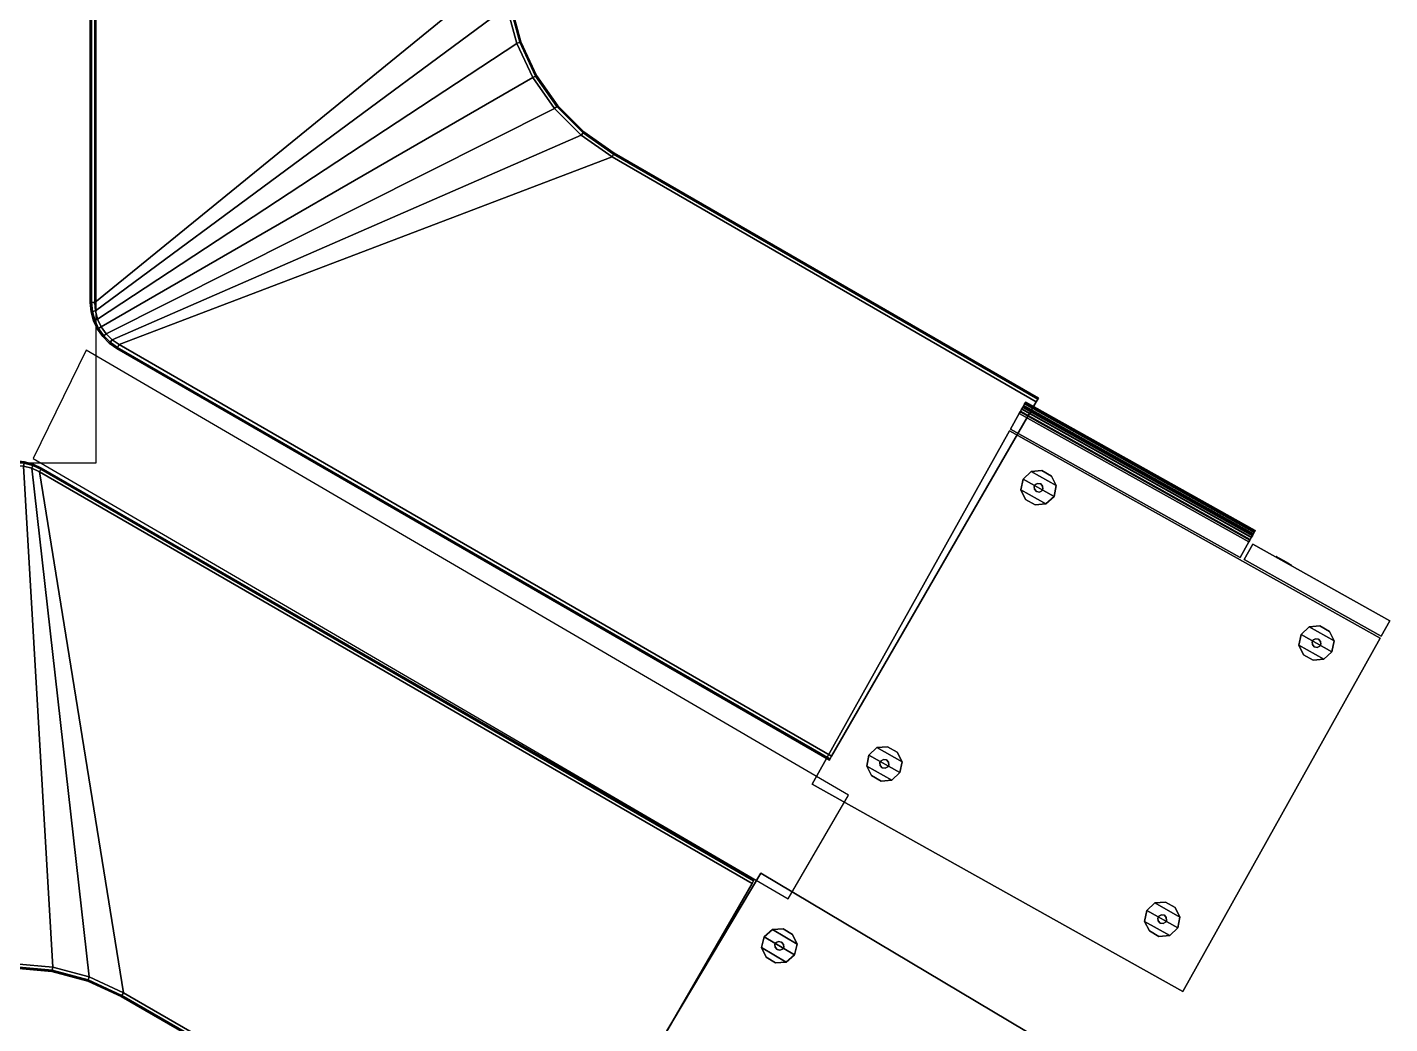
# Model space of a CAD drawing. Header units: inches. Extents: x 23 to 6400, y -2214 to 4412.
# Drawn here: x 779.3 to 856.3, y 153.7 to 210 of the extents above; entities that cross this region are included whole.
import ezdxf

# ---------------------------------------------------------------- set-up
doc = ezdxf.new("R2010")
doc.units = ezdxf.units.IN
doc.header["$LTSCALE"] = 96
doc.header["$MEASUREMENT"] = 0
doc.layers.add('A-FURN-EXIST', color=33, linetype='Continuous')

# ---------------------------------------------------------------- blocks, each defined once
blk = doc.blocks.new('A$C1C1D4BE0 (5)')
blk.add_lwpolyline([(328.671, 95.402), (108.566, 95.402), (108.566, 103.357), (328.671, 103.357)], close=True)
at = {"color": 0}
blk.add_lwpolyline([(353.324, 56.282), (347.45, 52.866), (322.306, 95.976), (328.429, 98.959)], close=True, dxfattribs=at)
at = {"color": 0, "flags": 1}
for tag, p, height, rotation in [('CAPPN', (246.566, 175.112, 27.25), 0.001, 180), ('CAPMG', (246.566, 175.112, 27.25), 0.001, 180), ('CAPMC', (246.566, 175.112, 27.25), 0.001, 180), ('CAPQT', (246.566, 175.112, 27.25), 0.001, 180), ('CAPDH', (246.566, 175.112, 27.25), 0.001, 180), ('CAPGC', (246.566, 175.112, 27.25), 0.001, 180), ('CAPPN', (345.797, 144.907, 28.25), 0.001, 239.73323), ('CAPMG', (345.797, 144.907, 28.25), 0.001, 239.73323), ('CAPMC', (345.797, 144.907, 28.25), 0.001, 239.73323), ('CAPDH', (345.797, 144.907, 28.25), 0.001, 239.73323), ('CAPGC', (345.797, 144.907, 28.25), 0.001, 239.73323), ('CAPQT', (345.797, 144.907, 28.25), 0.001, 239.73323), ('CAPTG', (272.889, 103.264), 2.5, 180), ('CAPPN', (272.889, 103.264), 0.001, 180), ('CAPMG', (272.889, 103.264), 0.001, 180), ('CAPMC', (272.889, 103.264), 0.001, 180), ('CAPQT', (272.889, 103.264), 0.001, 180), ('CAPDH', (272.889, 103.264), 0.001, 180), ('CAPGC', (272.889, 103.264), 0.001, 180), ('CAPPN', (246.566, 103.112, 27.25), 0.001, 180), ('CAPMG', (246.566, 103.112, 27.25), 0.001, 180), ('CAPMC', (246.566, 103.112, 27.25), 0.001, 180), ('CAPQT', (246.566, 103.112, 27.25), 0.001, 180), ('CAPDH', (246.566, 103.112, 27.25), 0.001, 180), ('CAPGC', (246.566, 103.112, 27.25), 0.001, 180), ('CAPPN', (246.566, 95.647, -27.25), 0.001, 270), ('CAPMG', (246.566, 95.647, -27.25), 0.001, 270), ('CAPMC', (246.566, 95.647, -27.25), 0.001, 270), ('CAPQT', (246.566, 95.647, -27.25), 0.001, 270), ('CAPDH', (246.566, 95.647, -27.25), 0.001, 270), ('CAPGC', (246.566, 95.647, -27.25), 0.001, 270), ('CAPPN', (351.907, 58.005, 28.25), 0.001, 120), ('CAPMG', (351.907, 58.005, 28.25), 0.001, 120), ('CAPMC', (351.907, 58.005, 28.25), 0.001, 120), ('CAPQT', (351.907, 58.005, 28.25), 0.001, 120), ('CAPDH', (351.907, 58.005, 28.25), 0.001, 120), ('CAPGC', (351.907, 58.005, 28.25), 0.001, 120), ('CAPPN', (364.149, 37.203), 0.001, 120.80365), ('CAPMG', (364.149, 37.203), 0.001, 120.80365), ('CAPMC', (364.149, 37.203), 0.001, 120.80365), ('CAPQT', (364.149, 37.203), 0.001, 120.80365), ('CAPDH', (364.149, 37.203), 0.001, 120.80365), ('CAPGC', (364.149, 37.203), 0.001, 120.80365), ('CAPPN', (358.55, 33.971), 0.001, 119.19635), ('CAPMG', (358.55, 33.971), 0.001, 119.19635), ('CAPMC', (358.55, 33.971), 0.001, 119.19635), ('CAPDH', (358.55, 33.971), 0.001, 119.19635), ('CAPGC', (358.55, 33.971), 0.001, 119.19635), ('CAPQT', (358.55, 33.971), 0.001, 119.19635)]:
    blk.add_attdef(tag, p, '', height=height, rotation=rotation, dxfattribs=at)
for tag, p, height in [('CAPTG', (249.083, 96.112), 2.5), ('CAPTG', (273.083, 96.112, 28.25), 2.5), ('CAPPN', (249.083, 96.112), 0.001), ('CAPMG', (249.083, 96.112), 0.001), ('CAPMC', (249.083, 96.112), 0.001), ('CAPQT', (249.083, 96.112), 0.001), ('CAPDH', (249.083, 96.112), 0.001), ('CAPGC', (249.083, 96.112), 0.001), ('CAPPN', (273.083, 96.112, 28.25), 0.001), ('CAPMG', (273.083, 96.112, 28.25), 0.001), ('CAPMC', (273.083, 96.112, 28.25), 0.001), ('CAPQT', (273.083, 96.112, 28.25), 0.001), ('CAPDH', (273.083, 96.112, 28.25), 0.001), ('CAPGC', (273.083, 96.112, 28.25), 0.001)]:
    blk.add_attdef(tag, p, '', height=height, dxfattribs=at)
at = {"color": 0}
mesh = blk.add_polyface(dxfattribs=at)
corners = [(372.692, 70.005, 28), (372.629, 69.968, 28.177), (372.629, 69.968, 27.073), (372.692, 70.005, 27.25), (372.476, 69.88, 27), (372.476, 69.88, 28.25), (357.962, 95.882, 28), (358.846, 93.986, 28), (358.846, 93.986, 27.25), (357.962, 95.882, 27.25), (357.421, 97.902, 28), (357.421, 97.902, 27.25), (357.239, 99.986, 27.25), (357.239, 99.986, 28), (357.421, 102.07, 27.25), (357.421, 102.07, 28), (357.962, 104.09, 27.25), (357.962, 104.09, 28), (358.846, 105.986, 27.25), (358.846, 105.986, 28), (372.628, 130.004, 28.177), (372.628, 130.004, 27.073), (372.475, 130.092, 27), (372.475, 130.092, 28.25), (372.692, 129.967, 28), (372.692, 129.967, 27.25), (352.232, 141.78, 28), (352.295, 141.743, 28.177), (352.295, 141.743, 27.073), (352.232, 141.78, 27.25), (352.448, 141.655, 27), (352.448, 141.655, 28.25), (328.612, 100.507, 28), (328.748, 101.012, 28), (328.748, 101.012, 27.25), (328.612, 100.507, 27.25), (328.567, 99.986, 28), (328.567, 99.986, 27.25), (328.612, 99.465, 27.25), (328.612, 99.465, 28), (328.748, 98.96, 27.25), (328.748, 98.96, 28), (328.969, 98.486, 27.25), (328.969, 98.486, 28), (328.969, 101.486, 28), (328.969, 101.486, 27.25), (352.296, 58.229, 28.177), (352.296, 58.229, 27.073), (352.449, 58.317, 27), (352.449, 58.317, 28.25), (352.232, 58.192, 28), (352.232, 58.192, 27.25), (328.64, 99.986, 27.073), (328.684, 99.478, 27.073), (328.816, 98.985, 27.073), (329.032, 98.523, 27.073), (328.684, 100.494, 27.073), (328.816, 100.987, 27.073), (329.032, 101.45, 27.073), (357.166, 99.986, 27.073), (357.349, 102.083, 27.073), (357.894, 104.115, 27.073), (358.783, 106.023, 27.073), (357.894, 95.857, 27.073), (357.349, 97.89, 27.073), (358.783, 93.95, 27.073), (328.817, 99.986, 27), (328.858, 99.509, 27), (328.983, 99.046, 27), (329.185, 98.611, 27), (328.858, 100.464, 27), (328.983, 100.927, 27), (329.185, 101.361, 27), (357.728, 104.176, 27), (357.175, 102.113, 27), (358.63, 106.111, 27), (356.989, 99.986, 27), (357.175, 97.859, 27), (357.728, 95.796, 27), (358.63, 93.861, 27), (328.816, 100.987, 28.177), (329.032, 101.45, 28.177), (328.684, 100.494, 28.177), (328.64, 99.986, 28.177), (328.684, 99.478, 28.177), (328.816, 98.985, 28.177), (329.032, 98.523, 28.177), (357.349, 102.083, 28.177), (357.894, 104.115, 28.177), (357.166, 99.986, 28.177), (358.783, 106.023, 28.177), (357.894, 95.857, 28.177), (357.349, 97.89, 28.177), (358.783, 93.95, 28.177), (328.858, 99.509, 28.25), (328.817, 99.986, 28.25), (328.983, 99.046, 28.25), (329.185, 98.611, 28.25), (328.983, 100.927, 28.25), (329.185, 101.361, 28.25), (328.858, 100.464, 28.25), (357.728, 104.176, 28.25), (357.175, 102.113, 28.25), (358.63, 106.111, 28.25), (356.989, 99.986, 28.25), (357.728, 95.796, 28.25), (357.175, 97.859, 28.25), (358.63, 93.861, 28.25)]
mesh.append_faces([[corners[k] for k in face] for face in [(6, 7, 8, 9), (10, 6, 9, 11), (10, 11, 12, 13), (13, 12, 14, 15), (15, 14, 16, 17), (17, 16, 18, 19), (0, 3, 8, 7), (18, 25, 24, 19), (32, 33, 34, 35), (36, 32, 35, 37), (36, 37, 38, 39), (39, 38, 40, 41), (41, 40, 42, 43), (33, 44, 45, 34), (42, 51, 50, 43), (26, 29, 45, 44), (38, 37, 52, 53), (40, 38, 53, 54), (42, 40, 54, 55), (37, 35, 56, 52), (35, 34, 57, 56), (34, 45, 58, 57), (42, 55, 47, 51), (14, 12, 59, 60), (16, 14, 60, 61), (18, 16, 61, 62), (11, 9, 63, 64), (9, 8, 65, 63), (11, 64, 59, 12), (2, 65, 8, 3), (18, 62, 21, 25), (28, 58, 45, 29), (53, 52, 66, 67), (54, 53, 67, 68), (55, 54, 68, 69), (52, 56, 70, 66), (56, 57, 71, 70), (57, 58, 72, 71), (55, 69, 48, 47), (73, 61, 60, 74), (61, 73, 75, 62), (60, 59, 76, 74), (77, 64, 63, 78), (78, 63, 65, 79), (64, 77, 76, 59), (4, 79, 65, 2), (62, 75, 22, 21), (30, 72, 58, 28), (80, 81, 44, 33), (82, 80, 33, 32), (83, 82, 32, 36), (84, 83, 36, 39), (85, 84, 39, 41), (86, 85, 41, 43), (46, 86, 43, 50), (87, 15, 17, 88), (89, 13, 15, 87), (88, 17, 19, 90), (91, 6, 10, 92), (91, 93, 7, 6), (92, 10, 13, 89), (7, 93, 1, 0), (20, 90, 19, 24), (44, 81, 27, 26), (94, 95, 83, 84), (96, 94, 84, 85), (97, 96, 85, 86), (98, 99, 81, 80), (100, 98, 80, 82), (95, 100, 82, 83), (49, 97, 86, 46), (88, 101, 102, 87), (101, 88, 90, 103), (104, 89, 87, 102), (105, 91, 92, 106), (105, 107, 93, 91), (106, 92, 89, 104), (93, 107, 5, 1), (23, 103, 90, 20), (81, 99, 31, 27)]], dxfattribs={"color": 0})
mesh.append_faces([[corners[k] for k in face] for face in [(21, 20, 24, 25), (47, 46, 50, 51)]], dxfattribs={"vtx0": -1, "color": 0})
mesh.append_faces([[corners[k] for k in face] for face in [(20, 21, 22, 23), (23, 22, 30, 31), (46, 47, 48, 49)]], dxfattribs={"vtx0": -1, "vtx2": -1, "color": 0})
mesh.append_faces([[corners[k] for k in face] for face in [(0, 1, 2, 3), (26, 27, 28, 29)]], dxfattribs={"vtx1": -1, "color": 0})
mesh.append_faces([[corners[k] for k in face] for face in [(4, 2, 1, 5), (30, 28, 27, 31), (48, 4, 5, 49)]], dxfattribs={"vtx1": -1, "vtx3": -1, "color": 0})
mesh = blk.add_polyface(dxfattribs=at)
corners = [(358.63, 106.111, 27), (329.185, 101.361, 27), (352.448, 141.655, 27), (372.475, 130.092, 27), (328.817, 99.986, 27), (356.989, 99.986, 27), (357.175, 97.859, 27), (328.858, 99.509, 27), (357.728, 95.796, 27), (328.983, 99.046, 27), (358.63, 93.861, 27), (329.185, 98.611, 27), (352.449, 58.317, 27), (372.476, 69.88, 27), (328.858, 100.464, 27), (357.175, 102.113, 27), (328.983, 100.927, 27), (357.728, 104.176, 27)]
mesh.append_faces([[corners[k] for k in face] for face in [(0, 1, 2, 3)]], dxfattribs={"vtx0": -1, "color": 0})
mesh.append_faces([[corners[k] for k in face] for face in [(4, 5, 6, 7), (8, 9, 7, 6), (9, 8, 10, 11), (5, 4, 14, 15), (15, 14, 16, 17), (1, 0, 17, 16)]], dxfattribs={"vtx0": -1, "vtx2": -1, "color": 0})
mesh.append_faces([[corners[k] for k in face] for face in [(12, 11, 10, 13)]], dxfattribs={"vtx1": -1, "color": 0})
mesh = blk.add_polyface(dxfattribs=at)
corners = [(329.185, 101.361, 28.25), (358.63, 106.111, 28.25), (372.475, 130.092, 28.25), (352.448, 141.655, 28.25), (357.728, 104.176, 28.25), (328.983, 100.927, 28.25), (328.858, 100.464, 28.25), (357.175, 102.113, 28.25), (357.175, 97.859, 28.25), (356.989, 99.986, 28.25), (328.817, 99.986, 28.25), (328.858, 99.509, 28.25), (328.983, 99.046, 28.25), (357.728, 95.796, 28.25), (358.63, 93.861, 28.25), (329.185, 98.611, 28.25), (372.476, 69.88, 28.25), (352.449, 58.317, 28.25)]
mesh.append_faces([[corners[k] for k in face] for face in [(0, 1, 2, 3)]], dxfattribs={"vtx0": -1, "color": 0})
mesh.append_faces([[corners[k] for k in face] for face in [(16, 14, 15, 17)]], dxfattribs={"vtx1": -1, "color": 0})
mesh.append_faces([[corners[k] for k in face] for face in [(4, 1, 0, 5), (5, 6, 7, 4), (8, 9, 10, 11), (11, 12, 13, 8), (14, 13, 12, 15), (6, 10, 9, 7)]], dxfattribs={"vtx1": -1, "vtx3": -1, "color": 0})
mesh = blk.add_polyface(dxfattribs=at)
corners = [(273.083, 72.112, 28), (273.083, 72.185, 28.177), (273.083, 72.185, 27.073), (273.083, 72.112, 27.25), (273.083, 72.362, 27), (273.083, 72.362, 28.25), (302.859, 71.93, 28), (300.775, 72.112, 28), (300.775, 72.112, 27.25), (302.859, 71.93, 27.25), (304.879, 71.388, 28), (304.879, 71.388, 27.25), (306.775, 70.504, 27.25), (306.775, 70.504, 28), (308.488, 69.305, 27.25), (308.488, 69.305, 28), (309.967, 67.825, 27.25), (309.967, 67.825, 28), (311.167, 66.112, 27.25), (311.167, 66.112, 28), (325.076, 42.168, 28.177), (325.076, 42.168, 27.073), (325.229, 42.256, 27), (325.229, 42.256, 28.25), (325.012, 42.131, 28), (325.012, 42.131, 27.25), (345.472, 53.944, 28), (345.409, 53.907, 28.177), (345.409, 53.907, 27.073), (345.472, 53.944, 27.25), (345.256, 53.819, 27), (345.256, 53.819, 28.25), (321.539, 95.035, 28), (321.909, 94.665, 28), (321.909, 94.665, 27.25), (321.539, 95.035, 27.25), (321.111, 95.335, 28), (321.111, 95.335, 27.25), (320.637, 95.556, 27.25), (320.637, 95.556, 28), (320.132, 95.691, 27.25), (320.132, 95.691, 28), (319.611, 95.737, 27.25), (319.611, 95.737, 28), (322.209, 94.237, 28), (322.209, 94.237, 27.25), (273.083, 95.664, 28.177), (273.083, 95.664, 27.073), (273.083, 95.487, 27), (273.083, 95.487, 28.25), (273.083, 95.737, 28), (273.083, 95.737, 27.25), (321.074, 95.272, 27.073), (320.612, 95.487, 27.073), (320.119, 95.619, 27.073), (319.611, 95.664, 27.073), (321.492, 94.979, 27.073), (321.853, 94.618, 27.073), (322.145, 94.2, 27.073), (306.811, 70.568, 27.073), (308.535, 69.361, 27.073), (310.023, 67.873, 27.073), (311.23, 66.149, 27.073), (302.871, 72.002, 27.073), (304.904, 71.457, 27.073), (300.775, 72.185, 27.073), (320.986, 95.119, 27), (320.551, 95.321, 27), (320.088, 95.445, 27), (319.611, 95.487, 27), (321.378, 94.844, 27), (321.717, 94.505, 27), (321.992, 94.112, 27), (310.159, 67.986, 27), (308.649, 69.496, 27), (311.384, 66.237, 27), (306.9, 70.721, 27), (304.964, 71.623, 27), (302.902, 72.176, 27), (300.775, 72.362, 27), (321.853, 94.618, 28.177), (322.145, 94.2, 28.177), (321.492, 94.979, 28.177), (321.074, 95.272, 28.177), (320.612, 95.487, 28.177), (320.119, 95.619, 28.177), (319.611, 95.664, 28.177), (308.535, 69.361, 28.177), (310.023, 67.873, 28.177), (306.811, 70.568, 28.177), (311.23, 66.149, 28.177), (302.871, 72.002, 28.177), (304.904, 71.457, 28.177), (300.775, 72.185, 28.177), (320.551, 95.321, 28.25), (320.986, 95.119, 28.25), (320.088, 95.445, 28.25), (319.611, 95.487, 28.25), (321.717, 94.505, 28.25), (321.992, 94.112, 28.25), (321.378, 94.844, 28.25), (310.159, 67.986, 28.25), (308.649, 69.496, 28.25), (311.384, 66.237, 28.25), (306.9, 70.721, 28.25), (302.902, 72.176, 28.25), (304.964, 71.623, 28.25), (300.775, 72.362, 28.25)]
mesh.append_faces([[corners[k] for k in face] for face in [(6, 7, 8, 9), (10, 6, 9, 11), (10, 11, 12, 13), (13, 12, 14, 15), (15, 14, 16, 17), (17, 16, 18, 19), (0, 3, 8, 7), (18, 25, 24, 19), (32, 33, 34, 35), (36, 32, 35, 37), (36, 37, 38, 39), (39, 38, 40, 41), (41, 40, 42, 43), (33, 44, 45, 34), (42, 51, 50, 43), (26, 29, 45, 44), (38, 37, 52, 53), (40, 38, 53, 54), (42, 40, 54, 55), (37, 35, 56, 52), (35, 34, 57, 56), (34, 45, 58, 57), (42, 55, 47, 51), (14, 12, 59, 60), (16, 14, 60, 61), (18, 16, 61, 62), (11, 9, 63, 64), (9, 8, 65, 63), (11, 64, 59, 12), (2, 65, 8, 3), (18, 62, 21, 25), (28, 58, 45, 29), (53, 52, 66, 67), (54, 53, 67, 68), (55, 54, 68, 69), (52, 56, 70, 66), (56, 57, 71, 70), (57, 58, 72, 71), (55, 69, 48, 47), (73, 61, 60, 74), (61, 73, 75, 62), (60, 59, 76, 74), (77, 64, 63, 78), (78, 63, 65, 79), (64, 77, 76, 59), (4, 79, 65, 2), (62, 75, 22, 21), (30, 72, 58, 28), (80, 81, 44, 33), (82, 80, 33, 32), (83, 82, 32, 36), (84, 83, 36, 39), (85, 84, 39, 41), (86, 85, 41, 43), (46, 86, 43, 50), (87, 15, 17, 88), (89, 13, 15, 87), (88, 17, 19, 90), (91, 6, 10, 92), (91, 93, 7, 6), (92, 10, 13, 89), (7, 93, 1, 0), (20, 90, 19, 24), (44, 81, 27, 26), (94, 95, 83, 84), (96, 94, 84, 85), (97, 96, 85, 86), (98, 99, 81, 80), (100, 98, 80, 82), (95, 100, 82, 83), (49, 97, 86, 46), (88, 101, 102, 87), (101, 88, 90, 103), (104, 89, 87, 102), (105, 91, 92, 106), (105, 107, 93, 91), (106, 92, 89, 104), (93, 107, 5, 1), (23, 103, 90, 20), (81, 99, 31, 27)]], dxfattribs={"color": 0})
mesh.append_faces([[corners[k] for k in face] for face in [(21, 20, 24, 25), (47, 46, 50, 51)]], dxfattribs={"vtx0": -1, "color": 0})
mesh.append_faces([[corners[k] for k in face] for face in [(20, 21, 22, 23), (23, 22, 30, 31), (46, 47, 48, 49)]], dxfattribs={"vtx0": -1, "vtx2": -1, "color": 0})
mesh.append_faces([[corners[k] for k in face] for face in [(0, 1, 2, 3), (26, 27, 28, 29)]], dxfattribs={"vtx1": -1, "color": 0})
mesh.append_faces([[corners[k] for k in face] for face in [(4, 2, 1, 5), (30, 28, 27, 31), (48, 4, 5, 49)]], dxfattribs={"vtx1": -1, "vtx3": -1, "color": 0})
mesh = blk.add_polyface(dxfattribs=at)
corners = [(311.384, 66.237, 27), (321.992, 94.112, 27), (345.256, 53.819, 27), (325.229, 42.256, 27), (320.986, 95.119, 27), (306.9, 70.721, 27), (304.964, 71.623, 27), (320.551, 95.321, 27), (302.902, 72.176, 27), (320.088, 95.445, 27), (300.775, 72.362, 27), (319.611, 95.487, 27), (273.083, 95.487, 27), (273.083, 72.362, 27), (321.378, 94.844, 27), (308.649, 69.496, 27), (321.717, 94.505, 27), (310.159, 67.986, 27)]
mesh.append_faces([[corners[k] for k in face] for face in [(0, 1, 2, 3)]], dxfattribs={"vtx0": -1, "color": 0})
mesh.append_faces([[corners[k] for k in face] for face in [(4, 5, 6, 7), (8, 9, 7, 6), (9, 8, 10, 11), (5, 4, 14, 15), (15, 14, 16, 17), (1, 0, 17, 16)]], dxfattribs={"vtx0": -1, "vtx2": -1, "color": 0})
mesh.append_faces([[corners[k] for k in face] for face in [(12, 11, 10, 13)]], dxfattribs={"vtx1": -1, "color": 0})
mesh = blk.add_polyface(dxfattribs=at)
corners = [(321.992, 94.112, 28.25), (311.384, 66.237, 28.25), (325.229, 42.256, 28.25), (345.256, 53.819, 28.25), (310.159, 67.986, 28.25), (321.717, 94.505, 28.25), (321.378, 94.844, 28.25), (308.649, 69.496, 28.25), (304.964, 71.623, 28.25), (306.9, 70.721, 28.25), (320.986, 95.119, 28.25), (320.551, 95.321, 28.25), (320.088, 95.445, 28.25), (302.902, 72.176, 28.25), (300.775, 72.362, 28.25), (319.611, 95.487, 28.25), (273.083, 72.362, 28.25), (273.083, 95.487, 28.25)]
mesh.append_faces([[corners[k] for k in face] for face in [(0, 1, 2, 3)]], dxfattribs={"vtx0": -1, "color": 0})
mesh.append_faces([[corners[k] for k in face] for face in [(16, 14, 15, 17)]], dxfattribs={"vtx1": -1, "color": 0})
mesh.append_faces([[corners[k] for k in face] for face in [(4, 1, 0, 5), (5, 6, 7, 4), (8, 9, 10, 11), (11, 12, 13, 8), (14, 13, 12, 15), (6, 10, 9, 7)]], dxfattribs={"vtx1": -1, "vtx3": -1, "color": 0})
mesh = blk.add_polyface(dxfattribs=at)
corners = [(364.149, 37.203, 63.531), (351.859, 57.818, 63.531), (351.859, 57.818, 0.5), (364.149, 37.203, 0.5), (383.797, 48.917, 63.531), (371.507, 69.532, 63.531), (371.507, 69.532, 0.5), (383.797, 48.917, 0.5)]
mesh.append_faces([[corners[k] for k in face] for face in [(0, 1, 2, 3), (0, 4, 5, 1), (6, 2, 1, 5), (4, 0, 3, 7), (4, 7, 6, 5), (7, 3, 2, 6)]], dxfattribs={"color": 0})
mesh = blk.add_polyface(dxfattribs=at)
corners = [(356.898, 56.383), (356.898, 56.383, 0.125), (356.484, 55.918, 0.125), (356.484, 55.918), (355.878, 55.775), (355.878, 55.775, 0.125), (355.327, 56.029, 0.125), (355.327, 56.029), (356.937, 56.989), (356.937, 56.989, 0.125), (355.007, 56.565), (355.007, 56.565, 0.125), (355.046, 57.171, 0.125), (355.046, 57.171), (355.46, 57.636), (355.46, 57.636, 0.125), (356.066, 57.779, 0.125), (356.066, 57.779), (356.617, 57.526, 0.125), (356.617, 57.526)]
mesh.append_faces([[corners[k] for k in face] for face in [(0, 1, 2, 3), (4, 5, 6, 7), (3, 2, 5, 4), (8, 9, 1, 0), (10, 11, 12, 13), (14, 15, 16, 17), (13, 12, 15, 14), (17, 16, 18, 19), (7, 6, 11, 10), (19, 18, 9, 8)]], dxfattribs={"color": 0})
mesh.append_faces([[corners[k] for k in face] for face in [(5, 12, 11, 6)]], dxfattribs={"vtx0": -1, "color": 0})
mesh.append_faces([[corners[k] for k in face] for face in [(2, 15, 12, 5)]], dxfattribs={"vtx0": -1, "vtx2": -1, "color": 0})
mesh.append_faces([[corners[k] for k in face] for face in [(2, 1, 16, 15)]], dxfattribs={"vtx1": -1, "vtx3": -1, "color": 0})
mesh.append_faces([[corners[k] for k in face] for face in [(1, 9, 18, 16)]], dxfattribs={"vtx3": -1, "color": 0})
mesh = blk.add_polyface(dxfattribs=at)
corners = [(355.898, 57.024, 0.125), (355.79, 56.96, 0.125), (355.79, 56.96, 0.5), (355.898, 57.024, 0.5), (356.053, 57.007, 0.125), (356.053, 57.007, 0.5), (355.731, 56.815, 0.125), (355.731, 56.815, 0.5), (356.154, 56.594, 0.5), (356.046, 56.53, 0.5), (356.046, 56.53, 0.125), (356.154, 56.594, 0.125), (356.213, 56.739, 0.5), (356.213, 56.739, 0.125), (355.891, 56.547, 0.5), (355.757, 56.649, 0.5), (355.757, 56.649, 0.125), (355.891, 56.547, 0.125), (356.187, 56.905, 0.5), (356.187, 56.905, 0.125)]
mesh.append_faces([[corners[k] for k in face] for face in [(0, 1, 2, 3), (4, 0, 3, 5), (1, 6, 7, 2), (8, 9, 10, 11), (12, 8, 11, 13), (14, 15, 16, 17), (9, 14, 17, 10), (18, 12, 13, 19), (6, 16, 15, 7), (19, 4, 5, 18)]], dxfattribs={"color": 0})
mesh = blk.add_polyface(dxfattribs=at)
corners = [(358.549, 33.97, 63.531), (346.842, 54.921, 63.531), (346.842, 54.921, 0.5), (358.549, 33.97, 0.5), (338.58, 22.812, 63.531), (326.873, 43.762, 63.531), (326.873, 43.762, 0.5), (338.58, 22.812, 0.5)]
mesh.append_faces([[corners[k] for k in face] for face in [(3, 2, 1, 0), (1, 5, 4, 0), (5, 1, 2, 6), (7, 3, 0, 4), (5, 6, 7, 4), (6, 2, 3, 7)]], dxfattribs={"color": 0})
mesh = blk.add_polyface(dxfattribs=at)
corners = [(345.565, 49.84), (345.565, 49.84, 0.125), (346.174, 49.966, 0.125), (346.174, 49.966), (346.601, 50.419), (346.601, 50.419, 0.125), (346.657, 51.023, 0.125), (346.657, 51.023), (345.021, 50.109), (345.021, 50.109, 0.125), (346.352, 51.569), (346.352, 51.569, 0.125), (345.809, 51.838, 0.125), (345.809, 51.838), (345.199, 51.712), (345.199, 51.712, 0.125), (344.772, 51.258, 0.125), (344.772, 51.258), (344.716, 50.654, 0.125), (344.716, 50.654)]
mesh.append_faces([[corners[k] for k in face] for face in [(3, 2, 1, 0), (7, 6, 5, 4), (4, 5, 2, 3), (0, 1, 9, 8), (13, 12, 11, 10), (17, 16, 15, 14), (14, 15, 12, 13), (19, 18, 16, 17), (10, 11, 6, 7), (8, 9, 18, 19)]], dxfattribs={"color": 0})
mesh.append_faces([[corners[k] for k in face] for face in [(5, 12, 15, 2)]], dxfattribs={"vtx0": -1, "vtx2": -1, "color": 0})
mesh.append_faces([[corners[k] for k in face] for face in [(15, 16, 1, 2)]], dxfattribs={"vtx1": -1, "vtx3": -1, "color": 0})
mesh.append_faces([[corners[k] for k in face] for face in [(6, 11, 12, 5)]], dxfattribs={"vtx2": -1, "color": 0})
mesh.append_faces([[corners[k] for k in face] for face in [(16, 18, 9, 1)]], dxfattribs={"vtx3": -1, "color": 0})
mesh = blk.add_polyface(dxfattribs=at)
corners = [(345.51, 51.026, 0.125), (345.619, 51.087, 0.125), (345.619, 51.087, 0.5), (345.51, 51.026, 0.5), (345.447, 50.884, 0.125), (345.447, 50.884, 0.5), (345.774, 51.067, 0.125), (345.774, 51.067, 0.5), (345.754, 50.59, 0.5), (345.863, 50.651, 0.5), (345.863, 50.651, 0.125), (345.754, 50.59, 0.125), (345.599, 50.611, 0.5), (345.599, 50.611, 0.125), (345.926, 50.794, 0.5), (345.905, 50.961, 0.5), (345.905, 50.961, 0.125), (345.926, 50.794, 0.125), (345.468, 50.717, 0.5), (345.468, 50.717, 0.125)]
mesh.append_faces([[corners[k] for k in face] for face in [(3, 2, 1, 0), (5, 3, 0, 4), (2, 7, 6, 1), (11, 10, 9, 8), (13, 11, 8, 12), (17, 16, 15, 14), (10, 17, 14, 9), (19, 13, 12, 18), (7, 15, 16, 6), (18, 5, 4, 19)]], dxfattribs={"color": 0})
mesh = blk.add_polyface(dxfattribs=at)
corners = [(325.891, 43.214, 47.375), (325.755, 43.137, 47.344), (325.782, 43.153, 47.094), (325.891, 43.214, 47.125), (326.764, 43.701, 47.125), (326.764, 43.701, 47.375), (332.574, 29.908, 46.938), (332.547, 29.893, 46.906), (332.492, 29.863, 47.031), (332.492, 29.863, 46.938), (332.492, 29.863, 46.969), (332.793, 30.03, 47.031), (332.683, 29.969, 47), (332.602, 29.924, 47.156), (332.738, 30, 47.219), (332.902, 30.091, 47.094), (332.874, 30.076, 47.281), (333.038, 30.168, 47.094), (333.011, 30.152, 47.344), (333.147, 30.229, 47.375), (333.147, 30.229, 47.125), (334.02, 30.716, 47.125), (334.02, 30.716, 47.375), (325.291, 42.878, 46.906), (325.318, 42.894, 46.938), (325.236, 42.848, 47.031), (325.236, 42.848, 46.969), (325.236, 42.848, 46.938), (325.346, 42.909, 47.156), (325.427, 42.955, 47), (325.618, 43.061, 47.281), (325.482, 42.985, 47.219), (325.646, 43.076, 47.094), (325.536, 43.016, 47.031)]
mesh.append_faces([[corners[k] for k in face] for face in [(7, 8, 10, 9), (23, 27, 26, 25), (7, 23, 24, 6), (9, 27, 23, 7), (1, 18, 19, 0), (25, 8, 13, 28), (17, 2, 3, 20), (15, 32, 2, 17), (11, 33, 32, 15), (12, 29, 33, 11), (6, 24, 29, 12), (20, 3, 4, 21), (22, 5, 0, 19)]], dxfattribs={"color": 0})
mesh.append_faces([[corners[k] for k in face] for face in [(10, 26, 27, 9), (30, 16, 18, 1)]], dxfattribs={"vtx0": -1, "color": 0})
mesh.append_faces([[corners[k] for k in face] for face in [(20, 19, 18, 17), (12, 13, 8, 6), (31, 14, 16, 30), (1, 2, 32, 30), (30, 32, 33, 31), (31, 33, 29, 28)]], dxfattribs={"vtx0": -1, "vtx2": -1, "color": 0})
mesh.append_faces([[corners[k] for k in face] for face in [(22, 19, 20, 21), (25, 25, 24, 23), (25, 26, 10, 8)]], dxfattribs={"vtx1": -1, "color": 0})
mesh.append_faces([[corners[k] for k in face] for face in [(3, 2, 1, 0), (14, 13, 12, 11), (16, 14, 11, 15), (18, 16, 15, 17), (29, 24, 25, 28)]], dxfattribs={"vtx1": -1, "vtx3": -1, "color": 0})
mesh.append_faces([[corners[k] for k in face] for face in [(5, 4, 3, 0), (28, 13, 14, 31)]], dxfattribs={"vtx2": -1, "color": 0})
mesh.append_faces([[corners[k] for k in face] for face in [(8, 8, 7, 6)]], dxfattribs={"vtx3": -1, "color": 0})
mesh = blk.add_polyface(dxfattribs=at)
corners = [(334.02, 30.716, 35.375), (333.147, 30.229, 35.375), (333.147, 30.229, 35.625), (334.02, 30.716, 35.625), (333.038, 30.168, 35.375), (333.011, 30.152, 35.594), (332.902, 30.091, 35.344), (332.874, 30.076, 35.531), (332.574, 29.908, 35.188), (332.492, 29.863, 35.313), (332.602, 29.924, 35.406), (332.683, 29.969, 35.25), (332.492, 29.863, 35.188), (332.492, 29.863, 35.25), (332.547, 29.893, 35.188), (332.793, 30.03, 35.313), (332.738, 30, 35.469), (325.346, 42.909, 35.406), (325.236, 42.848, 35.313), (325.318, 42.894, 35.188), (325.427, 42.955, 35.25), (325.236, 42.848, 35.25), (325.236, 42.848, 35.188), (325.291, 42.878, 35.188), (325.536, 43.016, 35.313), (325.482, 42.985, 35.469), (325.646, 43.076, 35.344), (325.618, 43.061, 35.531), (325.891, 43.214, 35.625), (325.891, 43.214, 35.375), (326.764, 43.701, 35.375), (326.764, 43.701, 35.625), (325.755, 43.137, 35.594), (325.782, 43.153, 35.375)]
mesh.append_faces([[corners[k] for k in face] for face in [(14, 9, 13, 12), (23, 22, 21, 18), (3, 31, 28, 2), (15, 24, 26, 6), (6, 26, 33, 4), (18, 9, 10, 17), (32, 5, 2, 28)]], dxfattribs={"color": 0})
mesh.append_faces([[corners[k] for k in face] for face in [(1, 29, 30, 0), (11, 20, 24, 15), (27, 7, 5, 32), (13, 21, 22, 12), (14, 23, 19, 8)]], dxfattribs={"vtx0": -1, "color": 0})
mesh.append_faces([[corners[k] for k in face] for face in [(1, 2, 5, 4), (11, 10, 9, 8), (25, 24, 20, 17), (27, 26, 24, 25), (32, 33, 26, 27), (25, 16, 7, 27)]], dxfattribs={"vtx0": -1, "vtx2": -1, "color": 0})
mesh.append_faces([[corners[k] for k in face] for face in [(3, 2, 1, 0), (18, 18, 19, 23), (18, 21, 13, 9)]], dxfattribs={"vtx1": -1, "color": 0})
mesh.append_faces([[corners[k] for k in face] for face in [(5, 7, 6, 4), (16, 10, 11, 15), (7, 16, 15, 6), (20, 19, 18, 17), (29, 33, 32, 28)]], dxfattribs={"vtx1": -1, "vtx3": -1, "color": 0})
mesh.append_faces([[corners[k] for k in face] for face in [(31, 30, 29, 28), (8, 19, 20, 11), (4, 33, 29, 1), (17, 10, 16, 25), (12, 22, 23, 14)]], dxfattribs={"vtx2": -1, "color": 0})
mesh.append_faces([[corners[k] for k in face] for face in [(9, 9, 14, 8)]], dxfattribs={"vtx3": -1, "color": 0})
mesh = blk.add_polyface(dxfattribs=at)
corners = [(334.02, 30.716, 23.625), (333.147, 30.229, 23.625), (333.147, 30.229, 23.875), (334.02, 30.716, 23.875), (333.038, 30.168, 23.625), (333.011, 30.152, 23.844), (332.902, 30.091, 23.594), (332.874, 30.076, 23.813), (332.793, 30.03, 23.563), (332.738, 30, 23.75), (332.574, 29.908, 23.438), (332.492, 29.863, 23.563), (332.602, 29.924, 23.656), (332.683, 29.969, 23.5), (332.492, 29.863, 23.438), (332.492, 29.863, 23.5), (332.547, 29.893, 23.438), (325.346, 42.909, 23.656), (325.236, 42.848, 23.563), (325.318, 42.894, 23.438), (325.427, 42.955, 23.5), (325.236, 42.848, 23.5), (325.236, 42.848, 23.438), (325.291, 42.878, 23.438), (325.536, 43.016, 23.563), (325.482, 42.985, 23.75), (325.646, 43.076, 23.594), (325.618, 43.061, 23.813), (325.891, 43.214, 23.875), (325.891, 43.214, 23.625), (326.764, 43.701, 23.625), (326.764, 43.701, 23.875), (325.755, 43.137, 23.844), (325.782, 43.153, 23.625)]
mesh.append_faces([[corners[k] for k in face] for face in [(16, 11, 15, 14), (23, 22, 21, 18), (3, 31, 28, 2), (8, 24, 26, 6), (6, 26, 33, 4), (18, 11, 12, 17), (17, 12, 9, 25), (25, 9, 7, 27)]], dxfattribs={"color": 0})
mesh.append_faces([[corners[k] for k in face] for face in [(1, 29, 30, 0), (13, 20, 24, 8), (32, 5, 2, 28), (15, 21, 22, 14), (16, 23, 19, 10)]], dxfattribs={"vtx0": -1, "color": 0})
mesh.append_faces([[corners[k] for k in face] for face in [(1, 2, 5, 4), (13, 12, 11, 10), (25, 24, 20, 17), (27, 26, 24, 25), (32, 33, 26, 27)]], dxfattribs={"vtx0": -1, "vtx2": -1, "color": 0})
mesh.append_faces([[corners[k] for k in face] for face in [(3, 2, 1, 0), (18, 18, 19, 23), (18, 21, 15, 11)]], dxfattribs={"vtx1": -1, "color": 0})
mesh.append_faces([[corners[k] for k in face] for face in [(5, 7, 6, 4), (7, 9, 8, 6), (9, 12, 13, 8), (20, 19, 18, 17), (29, 33, 32, 28)]], dxfattribs={"vtx1": -1, "vtx3": -1, "color": 0})
mesh.append_faces([[corners[k] for k in face] for face in [(31, 30, 29, 28), (10, 19, 20, 13), (4, 33, 29, 1), (27, 7, 5, 32), (14, 22, 23, 16)]], dxfattribs={"vtx2": -1, "color": 0})
mesh.append_faces([[corners[k] for k in face] for face in [(11, 11, 16, 10)]], dxfattribs={"vtx3": -1, "color": 0})
mesh = blk.add_polyface(dxfattribs=at)
corners = [(334.02, 30.716, 11.875), (333.147, 30.229, 11.875), (333.147, 30.229, 12.125), (334.02, 30.716, 12.125), (333.038, 30.168, 11.875), (333.011, 30.152, 12.094), (332.902, 30.091, 11.844), (332.874, 30.076, 12.063), (332.793, 30.03, 11.813), (332.738, 30, 12), (332.574, 29.908, 11.688), (332.492, 29.863, 11.813), (332.602, 29.924, 11.906), (332.683, 29.969, 11.75), (332.492, 29.863, 11.719), (332.492, 29.863, 11.75), (332.547, 29.893, 11.688), (325.346, 42.909, 11.906), (325.236, 42.848, 11.813), (325.318, 42.894, 11.688), (325.427, 42.955, 11.75), (325.236, 42.848, 11.75), (325.236, 42.848, 11.719), (325.291, 42.878, 11.688), (325.536, 43.016, 11.813), (325.482, 42.985, 12), (325.646, 43.076, 11.844), (325.618, 43.061, 12.063), (325.891, 43.214, 12.125), (325.891, 43.214, 11.875), (326.764, 43.701, 11.875), (326.764, 43.701, 12.125), (325.755, 43.137, 12.094), (325.782, 43.153, 11.875)]
mesh.append_faces([[corners[k] for k in face] for face in [(16, 11, 15, 14), (23, 22, 21, 18), (3, 31, 28, 2), (8, 24, 26, 6), (6, 26, 33, 4), (18, 11, 12, 17), (17, 12, 9, 25), (25, 9, 7, 27), (14, 22, 23, 16), (16, 23, 19, 10)]], dxfattribs={"color": 0})
mesh.append_faces([[corners[k] for k in face] for face in [(1, 29, 30, 0), (13, 20, 24, 8), (32, 5, 2, 28), (15, 21, 22, 14)]], dxfattribs={"vtx0": -1, "color": 0})
mesh.append_faces([[corners[k] for k in face] for face in [(1, 2, 5, 4), (13, 12, 11, 10), (25, 24, 20, 17), (27, 26, 24, 25), (32, 33, 26, 27)]], dxfattribs={"vtx0": -1, "vtx2": -1, "color": 0})
mesh.append_faces([[corners[k] for k in face] for face in [(3, 2, 1, 0), (18, 18, 19, 23), (18, 21, 15, 11)]], dxfattribs={"vtx1": -1, "color": 0})
mesh.append_faces([[corners[k] for k in face] for face in [(5, 7, 6, 4), (7, 9, 8, 6), (9, 12, 13, 8), (20, 19, 18, 17), (29, 33, 32, 28)]], dxfattribs={"vtx1": -1, "vtx3": -1, "color": 0})
mesh.append_faces([[corners[k] for k in face] for face in [(31, 30, 29, 28), (10, 19, 20, 13), (4, 33, 29, 1), (27, 7, 5, 32)]], dxfattribs={"vtx2": -1, "color": 0})
mesh.append_faces([[corners[k] for k in face] for face in [(11, 11, 16, 10)]], dxfattribs={"vtx3": -1, "color": 0})
mesh = blk.add_polyface(dxfattribs=at)
corners = [(333.147, 30.229, 47.125), (334.02, 30.716, 47.125), (334.02, 30.716, 35.75), (333.147, 30.229, 35.75), (325.891, 43.214, 47.125), (325.891, 43.214, 35.75), (326.764, 43.701, 35.75), (326.764, 43.701, 47.125)]
mesh.append_faces([[corners[k] for k in face] for face in [(3, 2, 1, 0), (7, 6, 5, 4), (0, 4, 5, 3), (3, 5, 6, 2), (7, 4, 0, 1)]], dxfattribs={"color": 0})
mesh = blk.add_polyface(dxfattribs=at)
corners = [(333.147, 30.229, 63.531), (334.02, 30.716, 63.531), (334.02, 30.716, 47.469), (333.147, 30.229, 47.469), (325.891, 43.214, 63.531), (325.891, 43.214, 47.469), (326.764, 43.701, 47.469), (326.764, 43.701, 63.531)]
mesh.append_faces([[corners[k] for k in face] for face in [(3, 2, 1, 0), (7, 6, 5, 4), (0, 4, 5, 3), (7, 4, 0, 1), (3, 5, 6, 2)]], dxfattribs={"color": 0})
mesh = blk.add_polyface(dxfattribs=at)
corners = [(334.02, 30.716, 35.375), (333.147, 30.229, 35.375), (325.891, 43.214, 35.375), (326.764, 43.701, 35.375), (334.02, 30.716, 24), (326.764, 43.701, 24), (325.891, 43.214, 24), (333.147, 30.229, 24)]
mesh.append_faces([[corners[k] for k in face] for face in [(3, 2, 1, 0), (7, 6, 5, 4), (3, 5, 6, 2), (1, 2, 6, 7), (7, 4, 0, 1)]], dxfattribs={"color": 0})
mesh = blk.add_polyface(dxfattribs=at)
corners = [(333.147, 30.229, 23.625), (334.02, 30.716, 23.625), (334.02, 30.716, 12.25), (333.147, 30.229, 12.25), (325.891, 43.214, 23.625), (325.891, 43.214, 12.25), (326.764, 43.701, 12.25), (326.764, 43.701, 23.625)]
mesh.append_faces([[corners[k] for k in face] for face in [(3, 2, 1, 0), (7, 6, 5, 4), (0, 4, 5, 3), (3, 5, 6, 2), (7, 4, 0, 1)]], dxfattribs={"color": 0})
mesh = blk.add_polyface(dxfattribs=at)
corners = [(333.147, 30.229, 11.875), (334.02, 30.716, 11.875), (334.02, 30.716, 0.5), (333.147, 30.229, 0.5), (325.891, 43.214, 11.875), (325.891, 43.214, 0.5), (326.764, 43.701, 0.5), (326.764, 43.701, 11.875)]
mesh.append_faces([[corners[k] for k in face] for face in [(3, 2, 1, 0), (7, 6, 5, 4), (0, 4, 5, 3), (7, 4, 0, 1), (3, 5, 6, 2)]], dxfattribs={"color": 0})
mesh = blk.add_polyface(dxfattribs=at)
corners = [(329.595, 42.992), (329.595, 42.992, 0.125), (329.168, 42.539, 0.125), (329.168, 42.539), (330.204, 43.118), (330.204, 43.118, 0.125), (329.417, 41.389), (329.417, 41.389, 0.125), (329.961, 41.12, 0.125), (329.961, 41.12), (329.112, 41.935), (329.112, 41.935, 0.125), (330.57, 41.246), (330.57, 41.246, 0.125), (330.997, 41.7, 0.125), (330.997, 41.7), (331.053, 42.304, 0.125), (331.053, 42.304), (330.748, 42.849, 0.125), (330.748, 42.849)]
mesh.append_faces([[corners[k] for k in face] for face in [(3, 2, 1, 0), (0, 1, 5, 4), (9, 8, 7, 6), (6, 7, 11, 10), (15, 14, 13, 12), (17, 16, 14, 15), (19, 18, 16, 17), (12, 13, 8, 9), (10, 11, 2, 3), (4, 5, 18, 19)]], dxfattribs={"color": 0})
mesh.append_faces([[corners[k] for k in face] for face in [(14, 5, 1, 13)]], dxfattribs={"vtx0": -1, "vtx2": -1, "color": 0})
mesh.append_faces([[corners[k] for k in face] for face in [(1, 2, 8, 13)]], dxfattribs={"vtx1": -1, "vtx3": -1, "color": 0})
mesh.append_faces([[corners[k] for k in face] for face in [(16, 18, 5, 14)]], dxfattribs={"vtx2": -1, "color": 0})
mesh.append_faces([[corners[k] for k in face] for face in [(2, 11, 7, 8)]], dxfattribs={"vtx3": -1, "color": 0})
mesh = blk.add_polyface(dxfattribs=at)
corners = [(329.864, 41.997, 0.5), (329.995, 41.891, 0.5), (329.995, 41.891, 0.125), (329.864, 41.997, 0.125), (329.843, 42.164, 0.125), (329.843, 42.164, 0.5), (329.906, 42.307, 0.125), (330.015, 42.368, 0.125), (330.015, 42.368, 0.5), (329.906, 42.307, 0.5), (330.17, 42.347, 0.125), (330.17, 42.347, 0.5), (330.15, 41.87, 0.5), (330.259, 41.931, 0.5), (330.259, 41.931, 0.125), (330.15, 41.87, 0.125), (330.322, 42.074, 0.5), (330.322, 42.074, 0.125), (330.301, 42.241, 0.5), (330.301, 42.241, 0.125)]
mesh.append_faces([[corners[k] for k in face] for face in [(3, 2, 1, 0), (0, 5, 4, 3), (9, 8, 7, 6), (8, 11, 10, 7), (15, 14, 13, 12), (14, 17, 16, 13), (17, 19, 18, 16), (11, 18, 19, 10), (2, 15, 12, 1), (5, 9, 6, 4)]], dxfattribs={"color": 0})
mesh = blk.add_polyface(dxfattribs=at)
corners = [(354.345, 34.127), (354.345, 34.127, 0.125), (354.955, 34.253, 0.125), (354.955, 34.253), (355.382, 34.706, 0.125), (355.382, 34.706), (355.133, 35.856), (355.133, 35.856, 0.125), (354.589, 36.124, 0.125), (354.589, 36.124), (355.438, 35.31), (355.438, 35.31, 0.125), (353.979, 35.999), (353.979, 35.999, 0.125), (353.552, 35.545, 0.125), (353.552, 35.545), (353.496, 34.941), (353.496, 34.941, 0.125), (353.801, 34.395, 0.125), (353.801, 34.395)]
mesh.append_faces([[corners[k] for k in face] for face in [(3, 2, 1, 0), (5, 4, 2, 3), (9, 8, 7, 6), (6, 7, 11, 10), (15, 14, 13, 12), (12, 13, 8, 9), (19, 18, 17, 16), (16, 17, 14, 15), (10, 11, 4, 5), (0, 1, 18, 19)]], dxfattribs={"color": 0})
mesh.append_faces([[corners[k] for k in face] for face in [(4, 8, 13, 2)]], dxfattribs={"vtx0": -1, "vtx2": -1, "color": 0})
mesh.append_faces([[corners[k] for k in face] for face in [(13, 14, 1, 2)]], dxfattribs={"vtx1": -1, "vtx3": -1, "color": 0})
mesh.append_faces([[corners[k] for k in face] for face in [(11, 7, 8, 4)]], dxfattribs={"vtx2": -1, "color": 0})
mesh.append_faces([[corners[k] for k in face] for face in [(14, 17, 18, 1)]], dxfattribs={"vtx3": -1, "color": 0})
mesh = blk.add_polyface(dxfattribs=at)
corners = [(354.29, 35.313, 0.125), (354.4, 35.374, 0.125), (354.4, 35.374, 0.5), (354.29, 35.313, 0.5), (354.38, 34.898, 0.5), (354.534, 34.877, 0.5), (354.534, 34.877, 0.125), (354.38, 34.898, 0.125), (354.644, 34.938, 0.5), (354.644, 34.938, 0.125), (354.554, 35.353, 0.125), (354.685, 35.248, 0.125), (354.685, 35.248, 0.5), (354.554, 35.353, 0.5), (354.707, 35.081, 0.5), (354.707, 35.081, 0.125), (354.249, 35.004, 0.5), (354.249, 35.004, 0.125), (354.227, 35.17, 0.125), (354.227, 35.17, 0.5)]
mesh.append_faces([[corners[k] for k in face] for face in [(3, 2, 1, 0), (7, 6, 5, 4), (6, 9, 8, 5), (13, 12, 11, 10), (15, 11, 12, 14), (9, 15, 14, 8), (17, 7, 4, 16), (16, 19, 18, 17), (2, 13, 10, 1), (19, 3, 0, 18)]], dxfattribs={"color": 0})
mesh = blk.add_polyface(dxfattribs=at)
corners = [(338.471, 22.751, 63.531), (337.598, 22.263, 63.531), (333.269, 30.01, 63.531), (334.142, 30.498, 63.531), (337.598, 22.263, 0.5), (333.269, 30.01, 0.5), (338.471, 22.751, 0.5), (334.142, 30.498, 0.5)]
mesh.append_faces([[corners[k] for k in face] for face in [(3, 2, 1, 0), (1, 2, 5, 4), (4, 6, 0, 1), (3, 7, 5, 2), (5, 7, 6, 4)]], dxfattribs={"color": 0})
mesh = blk.add_polyface(dxfattribs=at)
corners = [(334.461, 27.813, 49.469), (334.431, 27.867, 49.219), (334.096, 28.467, 49.906), (334.217, 28.249, 49.969), (334.339, 28.031, 49.906), (334.431, 27.867, 49.719), (334.217, 28.249, 48.969), (334.096, 28.467, 49.063), (334.004, 28.631, 49.219), (333.974, 28.686, 49.469), (334.339, 28.031, 49.063), (334.004, 28.631, 49.719)]
mesh.append_faces([[corners[k] for k in face] for face in [(3, 2, 1, 0), (11, 9, 6, 10), (2, 11, 10, 1)]], dxfattribs={"vtx1": -1, "vtx3": -1, "color": 0})
mesh.append_faces([[corners[k] for k in face] for face in [(5, 4, 3, 0)]], dxfattribs={"vtx2": -1, "color": 0})
mesh.append_faces([[corners[k] for k in face] for face in [(9, 8, 7, 6)]], dxfattribs={"vtx3": -1, "color": 0})
mesh = blk.add_polyface(dxfattribs=at)
corners = [(338.375, 27.279), (338.375, 27.279, 0.125), (337.948, 26.826, 0.125), (337.948, 26.826), (338.985, 27.405), (338.985, 27.405, 0.125), (337.892, 26.222, 0.125), (337.892, 26.222), (339.529, 27.136), (339.529, 27.136, 0.125), (338.197, 25.676), (338.197, 25.676, 0.125), (338.741, 25.407, 0.125), (338.741, 25.407), (339.351, 25.533), (339.351, 25.533, 0.125), (339.778, 25.986, 0.125), (339.778, 25.986), (339.834, 26.591, 0.125), (339.834, 26.591)]
mesh.append_faces([[corners[k] for k in face] for face in [(3, 2, 1, 0), (0, 1, 5, 4), (7, 6, 2, 3), (4, 5, 9, 8), (13, 12, 11, 10), (17, 16, 15, 14), (19, 18, 16, 17), (14, 15, 12, 13), (10, 11, 6, 7), (8, 9, 18, 19)]], dxfattribs={"color": 0})
mesh.append_faces([[corners[k] for k in face] for face in [(16, 5, 1, 15)]], dxfattribs={"vtx0": -1, "vtx2": -1, "color": 0})
mesh.append_faces([[corners[k] for k in face] for face in [(1, 2, 12, 15)]], dxfattribs={"vtx1": -1, "vtx3": -1, "color": 0})
mesh.append_faces([[corners[k] for k in face] for face in [(18, 9, 5, 16)]], dxfattribs={"vtx2": -1, "color": 0})
mesh.append_faces([[corners[k] for k in face] for face in [(2, 6, 11, 12)]], dxfattribs={"vtx3": -1, "color": 0})
mesh = blk.add_polyface(dxfattribs=at)
corners = [(338.645, 26.284, 0.5), (338.776, 26.178, 0.5), (338.776, 26.178, 0.125), (338.645, 26.284, 0.125), (338.623, 26.451, 0.125), (338.623, 26.451, 0.5), (338.686, 26.594, 0.125), (338.796, 26.655, 0.125), (338.796, 26.655, 0.5), (338.686, 26.594, 0.5), (338.95, 26.634, 0.125), (338.95, 26.634, 0.5), (338.93, 26.157, 0.5), (339.039, 26.218, 0.5), (339.039, 26.218, 0.125), (338.93, 26.157, 0.125), (339.103, 26.361, 0.5), (339.103, 26.361, 0.125), (339.081, 26.528, 0.5), (339.081, 26.528, 0.125)]
mesh.append_faces([[corners[k] for k in face] for face in [(3, 2, 1, 0), (0, 5, 4, 3), (9, 8, 7, 6), (8, 11, 10, 7), (15, 14, 13, 12), (14, 17, 16, 13), (17, 19, 18, 16), (11, 18, 19, 10), (2, 15, 12, 1), (5, 9, 6, 4)]], dxfattribs={"color": 0})

msp = doc.modelspace()

# ---------------------------------------------------------------- block references
at = {"layer": 'A-FURN-EXIST', "xscale": -1, "rotation": 90}
msp.add_blockref('A$C1C1D4BE0 (5)', (878.608, 514.035), dxfattribs=at)

doc.saveas('drawing.dxf')
